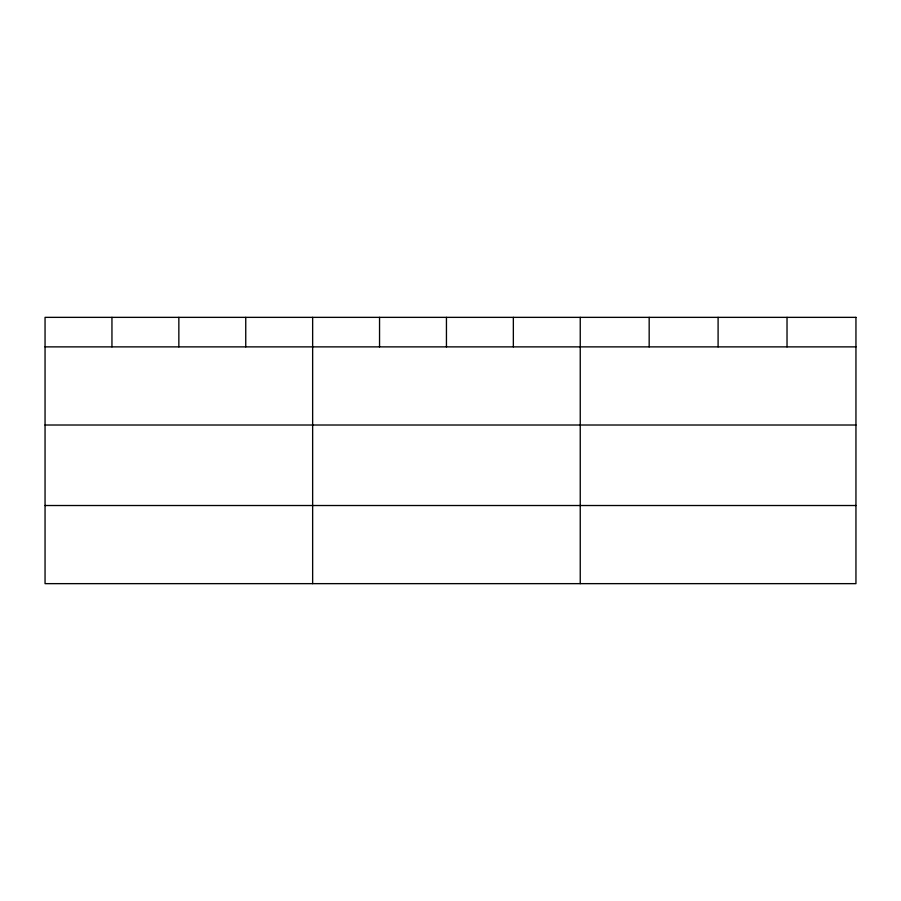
<?xml version="1.0" encoding="UTF-8"?>
<svg xmlns="http://www.w3.org/2000/svg" width="901" height="901" viewBox="0 0 901 901"><rect width="100%" height="100%" fill="white"/><g stroke="black" fill="none" stroke-linecap="round" stroke-linejoin="round"><path stroke-width="1.35" d="M45.05 346.874L855.95 346.874M45.05 425.013L855.95 425.013M45.05 505.517L855.95 505.517M787.023 317.355L787.023 346.874M718.097 317.355L718.097 346.874M649.17 317.355L649.17 346.874M580.244 317.355L580.244 583.645M513.345 317.355L513.345 346.874M446.445 317.355L446.445 346.874M379.546 317.355L379.546 346.874M312.647 317.355L312.647 583.645M245.748 317.355L245.748 346.874M178.849 317.355L178.849 346.874M111.949 317.355L111.949 346.874M855.95 317.355L45.05 317.355L45.05 583.645L855.95 583.645L855.95 317.355"/></g></svg>
